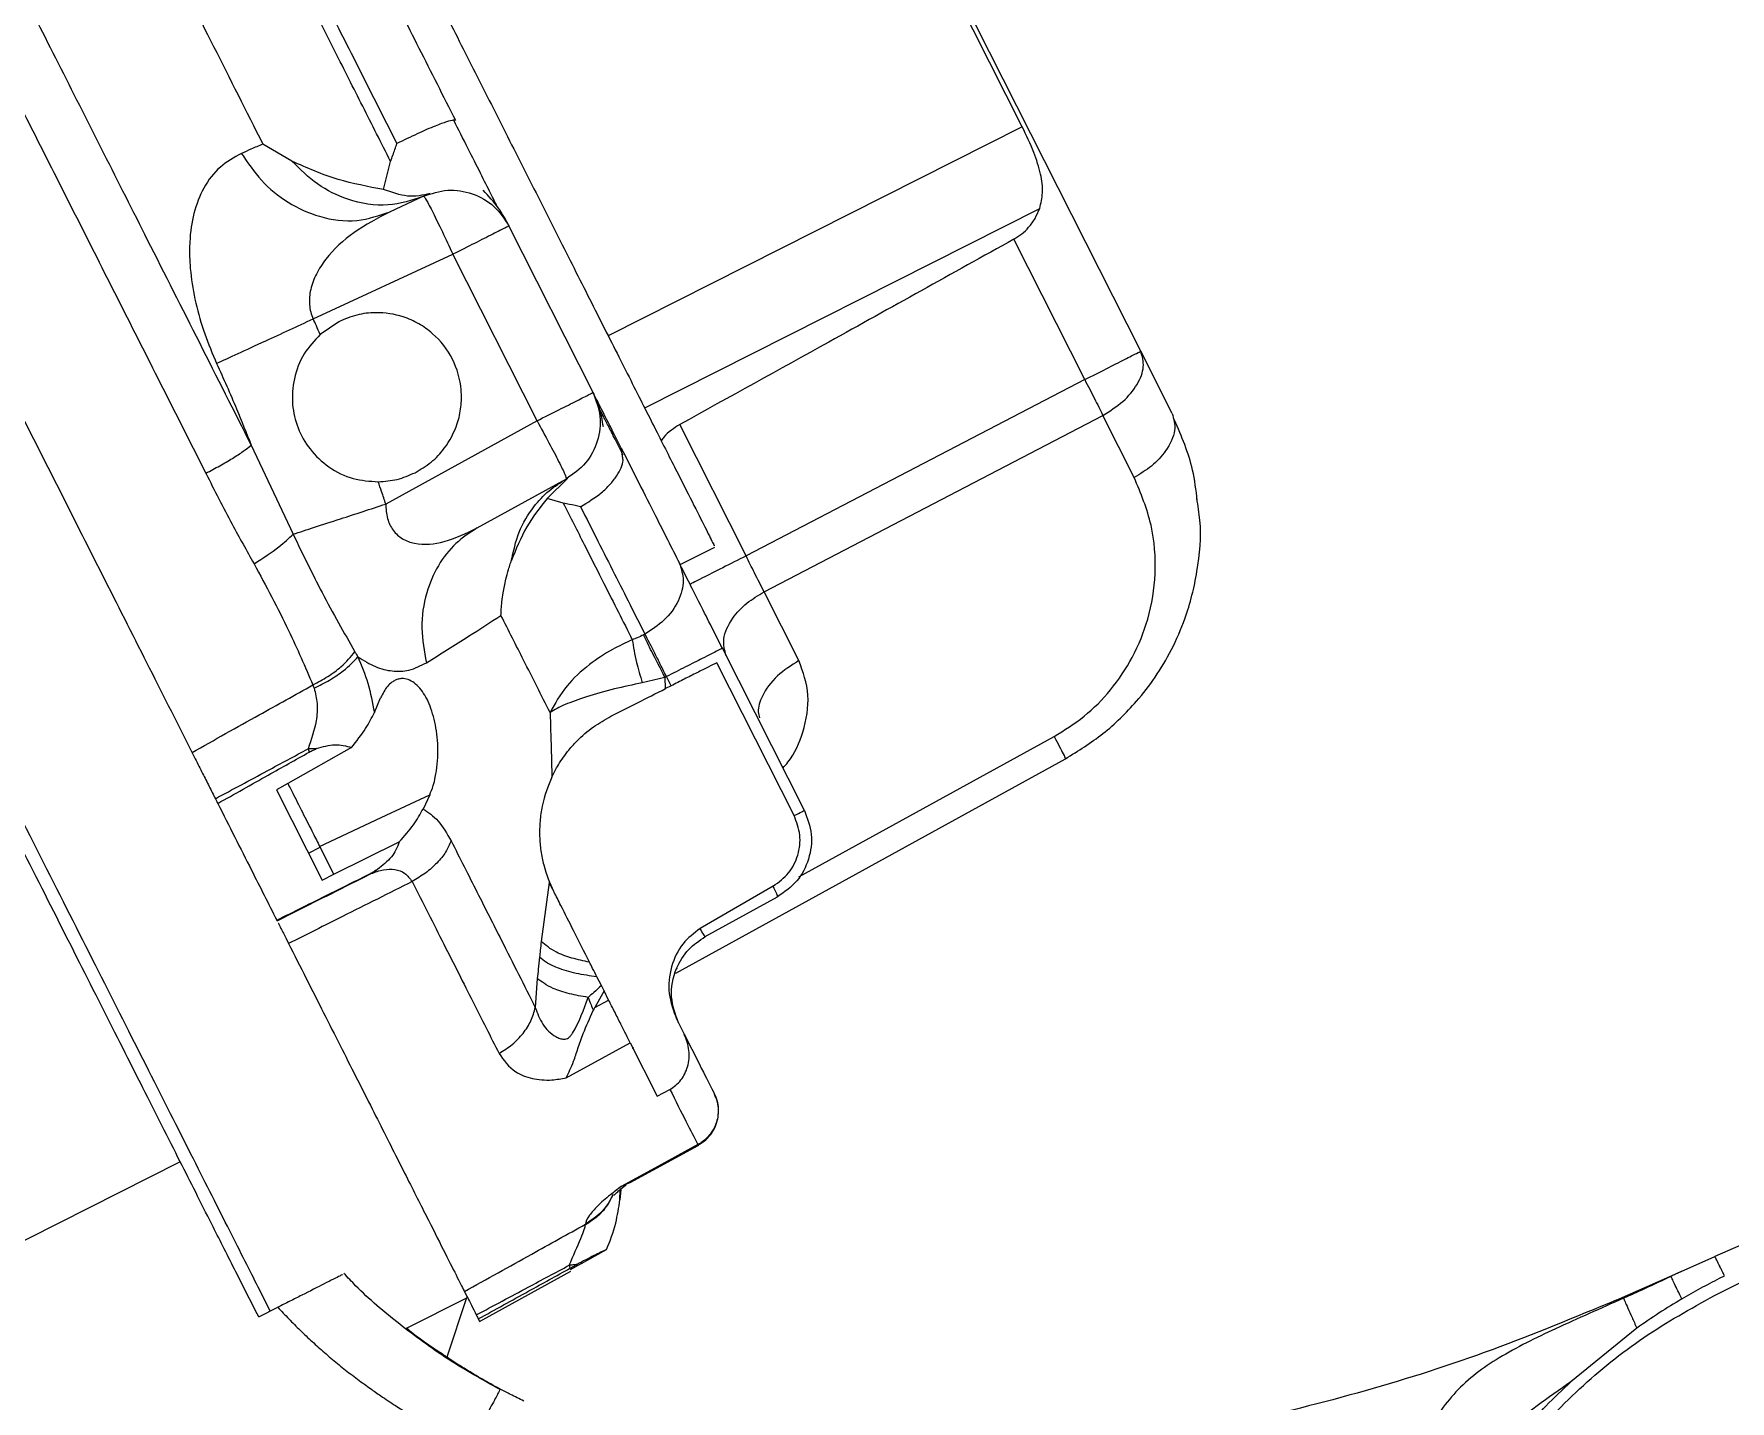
# Model space of a CAD drawing. Header units: millimetres. Extents: x 169 to 14583, y -399 to 10804.
# Drawn here: x 12460.8 to 12591.2, y 2908.4 to 3013.5 of the extents above; entities that cross this region are included whole.
import ezdxf

# ---------------------------------------------------------------- set-up
doc = ezdxf.new("R2010")
doc.units = ezdxf.units.MM
doc.header["$LTSCALE"] = 35

msp = doc.modelspace()

# ---------------------------------------------------------------- linework, layer by layer
at = {"color": 7, "linetype": 'Continuous', "lineweight": 18}
for p, q in [((12545.872, 2989.11), (12522.345, 3035.663)), ((12536.76, 3006.372), (12522.489, 3034.609)), ((12536.76, 3006.372), (12504.939, 2990.29)), ((12480.621, 3003.72), (12478.379, 3005.041)), ((12487.664, 3001.544), (12488.208, 3003.701)), ((12490.744, 3001.029), (12488.163, 2999.836)), ((12497.304, 2998.746), (12497.221, 2998.911)), ((12507.738, 2984.753), (12538.1, 3000.098)), ((12503.774, 2985.945), (12497.304, 2998.746)), ((12541.565, 2986.934), (12536.112, 2997.724)), ((12482.255, 2991.604), (12492.998, 2996.57)), ((12499.467, 2983.769), (12492.998, 2996.57)), ((12484.22, 2991.381), (12482.8, 2990.408)), ((12548.286, 2984.335), (12545.872, 2989.11)), ((12503.844, 2985.807), (12503.774, 2985.945)), ((12541.565, 2986.934), (12515.531, 2973.38)), ((12499.467, 2983.769), (12487.835, 2977.37)), ((12515.531, 2973.38), (12510.429, 2983.475)), ((12516.92, 2970.632), (12542.954, 2984.185)), ((12545.368, 2979.409), (12542.954, 2984.185)), ((12477.488, 2981.893), (12480.707, 2975.054)), ((12506.024, 2981.082), (12505.941, 2981.657)), ((12494.865, 2975.538), (12501.721, 2979.309)), ((12500.237, 2977.805), (12501.824, 2979.367)), ((12501.475, 2977.449), (12500.237, 2977.805)), ((12510.462, 2972.711), (12513.14, 2974.064)), ((12519.597, 2965.334), (12516.92, 2970.632)), ((12520.012, 2953.815), (12513.713, 2966.279)), ((12519.229, 2953.42), (12513.288, 2965.175)), ((12509.298, 2964.046), (12507.554, 2963.626)), ((12509.406, 2964.103), (12509.298, 2964.046)), ((12509.764, 2963.394), (12509.406, 2964.103)), ((12486.956, 2961.335), (12487.439, 2962.473)), ((12509.764, 2963.394), (12509.349, 2963.184)), ((12485.203, 2958.655), (12480.314, 2955.878)), ((12519.59, 2948.71), (12539.209, 2959.5)), ((12510.13, 2941.319), (12540.074, 2957.789)), ((12480.314, 2955.878), (12479.429, 2955.411)), ((12479.429, 2955.411), (12482.945, 2948.455)), ((12491.209, 2955.013), (12490.701, 2953.926)), ((12481.89, 2950.543), (12482.782, 2950.994)), ((12482.782, 2950.994), (12482.751, 2951.055)), ((12483.83, 2948.921), (12482.782, 2950.994)), ((12483.83, 2948.921), (12488.872, 2951.396)), ((12482.945, 2948.455), (12483.83, 2948.921)), ((12500.405, 2948.271), (12499.786, 2943.748)), ((12517.622, 2947.996), (12512.005, 2944.739)), ((12512.393, 2944.117), (12517.959, 2947.179)), ((12510.217, 2941.649), (12510.233, 2941.71)), ((12499.481, 2940.901), (12499.327, 2938.681)), ((12504.406, 2940.353), (12504.067, 2941.024)), ((12504.611, 2939.949), (12504.406, 2940.353)), ((12504.611, 2939.949), (12503.91, 2938.662)), ((12503.91, 2938.662), (12504.968, 2939.241)), ((12504.968, 2939.241), (12504.611, 2939.949)), ((12510.184, 2937.789), (12510.772, 2936.626)), ((12589.977, 2916.537), (12629.221, 2936.371)), ((12506.631, 2935.952), (12508.707, 2931.844)), ((12506.825, 2935.497), (12506.866, 2935.61)), ((12623.71, 2934.371), (12590.005, 2919.521)), ((12508.707, 2931.844), (12509.674, 2932.379)), ((12506.617, 2925.208), (12511.842, 2928.068)), ((12472.038, 2926.804), (12394.35, 2887.541)), ((12505.896, 2924.691), (12505.83, 2923.884)), ((12505.83, 2923.884), (12505.843, 2924.646)), ((12505.923, 2924.902), (12506.605, 2925.229)), ((12502.877, 2918.992), (12504.81, 2920.061)), ((12587.413, 2918.378), (12590.005, 2919.521)), ((12495.044, 2914.537), (12502.062, 2918.397)), ((12502.877, 2918.992), (12502, 2918.51)), ((12582.413, 2916.176), (12587.413, 2918.378)), ((12590.365, 2917.854), (12590.749, 2918.048)), ((12478.064, 2914.88), (12479.538, 2915.625)), ((12489.366, 2913.991), (12494.109, 2916.388)), ((12494.037, 2916.352), (12492.539, 2911.79)), ((12494.948, 2914.728), (12495.033, 2914.56)), ((12584.004, 2914.021), (12578.935, 2909.906)), ((12496.639, 2909.336), (12496.578, 2909.221))]:
    msp.add_line(p, q, dxfattribs=at)
at = {"color": 7, "linetype": 'Continuous', "lineweight": 18, "flags": 128}
for points in [[(12507.753, 2967.375), (12507.692, 2967.343), (12507.644, 2967.318)], [(12482.751, 2951.055), (12487.488, 2953.271), (12491.209, 2955.013)], [(12501.703, 2933.254), (12504.462, 2934.765), (12506.631, 2935.952)], [(12511.822, 2928.13), (12508.519, 2926.322), (12505.923, 2924.902)]]:
    msp.add_lwpolyline(points, dxfattribs=at)
at = {"color": 7, "linetype": 'Continuous', "lineweight": 18}
for points, knots in [([(12478.957, 2915.331), (12478.343, 2916.546), (12477.096, 2919.014), (12474.558, 2924.036), (12471.563, 2929.962), (12468.135, 2936.744), (12464.347, 2944.239), (12460.261, 2952.325), (12455.947, 2960.861), (12451.478, 2969.703), (12446.932, 2978.698), (12442.385, 2987.694), (12437.917, 2996.536), (12433.603, 3005.073), (12429.516, 3013.158), (12425.728, 3020.654), (12422.303, 3027.43), (12419.297, 3033.379), (12416.775, 3038.37), (12414.727, 3042.422), (12413.832, 3044.193), (12413.384, 3045.079)], [0, 0, 0, 0, 0.0510808, 0.1038303, 0.1564823, 0.209234, 0.2619835, 0.3146355, 0.3673872, 0.4201367, 0.4727887, 0.5255404, 0.5782899, 0.6309419, 0.6836936, 0.7364431, 0.7890951, 0.8418468, 0.8945962, 0.9472482, 1, 1, 1, 1]), ([(12472.038, 2926.804), (12471.101, 2928.659), (12469.226, 2932.368), (12466.019, 2938.714), (12462.575, 2945.529), (12458.907, 2952.786), (12455.096, 2960.327), (12451.191, 2968.053), (12447.245, 2975.861), (12443.284, 2983.7), (12439.33, 2991.522), (12435.437, 2999.226), (12431.656, 3006.707), (12428.066, 3013.811), (12424.709, 3020.453), (12421.641, 3026.524), (12418.866, 3032.016), (12417.323, 3035.068), (12416.552, 3036.594)], [0, 0, 0, 0, 0.06271977, 0.12543953, 0.1881593, 0.25087907, 0.31359884, 0.3751998, 0.43680076, 0.49840172, 0.56000269, 0.62285944, 0.6857162, 0.74857296, 0.81142972, 0.87428648, 0.93714324, 1, 1, 1, 1]), ([(12488.697, 3005.079), (12487.655, 3007.141), (12485.57, 3011.266), (12482.55, 3017.242), (12479.518, 3023.242), (12476.538, 3029.138), (12474.771, 3032.635), (12473.887, 3034.384)], [0, 0, 0, 0, 0.1866915, 0.373383, 0.5600745, 0.7800373, 1, 1, 1, 1]), ([(12482.524, 3034.643), (12482.517, 3034.656), (12482.5, 3034.691), (12482.933, 3033.835), (12483.766, 3032.186), (12485.003, 3029.739), (12486.564, 3026.65), (12488.43, 3022.958), (12490.546, 3018.771), (12492.865, 3014.182), (12495.312, 3009.339), (12497.823, 3004.372), (12500.332, 2999.406), (12502.777, 2994.569), (12505.093, 2989.987), (12507.204, 2985.808), (12509.066, 2982.124), (12510.622, 2979.045), (12511.854, 2976.608), (12512.682, 2974.97), (12513.11, 2974.123), (12513.091, 2974.161), (12513.084, 2974.175)], [0, 0, 0, 0, 0.0311145, 0.0830614, 0.1349813, 0.1873843, 0.2397785, 0.2917245, 0.3436545, 0.3960222, 0.4484058, 0.5003938, 0.5523475, 0.6047268, 0.6570371, 0.7089729, 0.7608747, 0.8132881, 0.8656338, 0.9175231, 0.9693725, 1, 1, 1, 1]), ([(12493.211, 3006.846), (12492.271, 3008.706), (12490.39, 3012.428), (12487.665, 3017.82), (12484.928, 3023.235), (12482.24, 3028.553), (12480.645, 3031.71), (12479.847, 3033.288)], [0, 0, 0, 0, 0.1866902, 0.3733846, 0.5600735, 0.780038, 1, 1, 1, 1]), ([(12464.707, 3032.094), (12465.669, 3030.191), (12467.592, 3026.387), (12470.964, 3019.737), (12474.569, 3012.615), (12477.109, 3007.566), (12478.379, 3005.041)], [0, 0, 0, 0, 0.2500386, 0.5000343, 0.7500123, 1, 1, 1, 1]), ([(12459.654, 3017.182), (12460.711, 3015.089), (12462.826, 3010.905), (12466.134, 3004.358), (12469.698, 2997.307), (12473.509, 2989.767), (12476.162, 2984.518), (12477.488, 2981.893)], [0, 0, 0, 0, 0.1866804, 0.3733607, 0.5600411, 0.7800206, 1, 1, 1, 1]), ([(12445.671, 3012.231), (12446.769, 3010.06), (12448.96, 3005.723), (12452.393, 2998.93), (12455.889, 2992.013), (12459.427, 2985.014), (12462.964, 2978.014), (12466.46, 2971.098), (12469.893, 2964.305), (12472.085, 2959.967), (12473.182, 2957.796)], [0, 0, 0, 0, 0.1251515, 0.249996, 0.3748423, 0.4999995, 0.6251495, 0.7499835, 0.8748255, 1, 1, 1, 1]), ([(12493.211, 3006.846), (12493.167, 3006.866), (12493.075, 3006.909), (12492.539, 3006.771), (12491.618, 3006.431), (12490.287, 3005.857), (12489.222, 3005.336), (12488.697, 3005.079)], [0, 0, 0, 0, 0.161658, 0.3416256, 0.5353703, 0.7707104, 1, 1, 1, 1]), ([(12496.401, 3000.233), (12496.249, 3000.539), (12495.946, 3001.154), (12495.145, 3002.75), (12494.166, 3004.689), (12493.425, 3006.15), (12493.054, 3006.88)], [0, 0, 0, 0, 0.24923873, 0.49929985, 0.74970308, 1, 1, 1, 1]), ([(12538.1, 3000.098), (12538.195, 3000.493), (12538.399, 3001.338), (12538.194, 3002.791), (12537.657, 3004.502), (12537.075, 3005.715), (12536.76, 3006.372)], [0, 0, 0, 0, 0.1989173, 0.4253605, 0.6889707, 1, 1, 1, 1]), ([(12476.744, 3004.323), (12476.177, 3004.01), (12475.036, 3003.38), (12473.812, 3001.793), (12473.035, 2999.825), (12472.755, 2997.94), (12472.742, 2996.367), (12472.847, 2994.828), (12473.177, 2992.869), (12473.854, 2990.479), (12474.512, 2988.936), (12474.833, 2988.182)], [0, 0, 0, 0, 0.1512098, 0.3045994, 0.4437313, 0.5708085, 0.63191, 0.6883588, 0.7967864, 0.9007301, 1, 1, 1, 1]), ([(12478.379, 3005.041), (12478.074, 3004.907), (12477.529, 3004.668), (12476.984, 3004.428), (12476.744, 3004.323)], [0, 0, 0, 0, 0.5599866, 1, 1, 1, 1]), ([(12476.744, 3004.323), (12477.228, 3003.608), (12478.227, 3002.133), (12480.315, 3000.449), (12482.834, 2999.309), (12485.605, 2998.965), (12487.329, 2999.552), (12488.163, 2999.836)], [0, 0, 0, 0, 0.17821189, 0.36805314, 0.56303357, 0.78881274, 1, 1, 1, 1]), ([(12488.208, 3003.701), (12488.265, 3003.864), (12488.427, 3004.324), (12488.591, 3004.783), (12488.697, 3005.079)], [0, 0, 0, 0, 0.35405114, 1, 1, 1, 1]), ([(12490.744, 3001.029), (12489.847, 3000.731), (12487.991, 3000.113), (12485.096, 3000.595), (12482.538, 3001.835), (12481.253, 3003.098), (12480.621, 3003.72)], [0, 0, 0, 0, 0.2672548, 0.5529084, 0.780114, 1, 1, 1, 1]), ([(12487.664, 3001.544), (12486.473, 3001.769), (12483.945, 3002.247), (12481.771, 3003.21), (12480.621, 3003.72)], [0, 0, 0, 0, 0.47091794, 1, 1, 1, 1]), ([(12491.253, 3001.232), (12490.689, 3001.107), (12489.602, 3000.866), (12488.293, 3001.324), (12487.664, 3001.544)], [0, 0, 0, 0, 0.5192884, 1, 1, 1, 1]), ([(12490.744, 3001.029), (12491.355, 3001.233), (12492.579, 3001.64), (12494.522, 3001.319), (12496.245, 3000.364), (12496.951, 2999.286), (12497.304, 2998.746)], [0, 0, 0, 0, 0.25, 0.5, 0.75, 1, 1, 1, 1]), ([(12497.266, 2998.822), (12497.037, 2999.254), (12496.59, 3000.1), (12495.741, 3001.038), (12495.326, 3001.496)], [0, 0, 0, 0, 0.5112836, 1, 1, 1, 1]), ([(12490.744, 3001.029), (12490.796, 3000.971), (12490.9, 3000.854), (12491.437, 2999.83), (12492.166, 2998.349), (12492.721, 2997.163), (12492.998, 2996.57)], [0, 0, 0, 0, 0.25, 0.5, 0.75, 1, 1, 1, 1]), ([(12488.163, 2999.836), (12487.209, 2999.338), (12485.375, 2998.38), (12483.514, 2996.671), (12482.482, 2995.112), (12482.021, 2993.931), (12481.925, 2992.906), (12482.045, 2992.13), (12482.186, 2991.778), (12482.255, 2991.604)], [0, 0, 0, 0, 0.2979779, 0.5731671, 0.6970707, 0.8088878, 0.9083983, 0.9547821, 1, 1, 1, 1]), ([(12536.112, 2997.724), (12536.321, 2997.855), (12536.746, 2998.119), (12537.301, 2998.668), (12537.785, 2999.329), (12537.993, 2999.836), (12538.1, 3000.098)], [0, 0, 0, 0, 0.22069562, 0.44762071, 0.71460754, 1, 1, 1, 1]), ([(12497.304, 2998.746), (12497.24, 2998.714), (12497.112, 2998.649), (12496.124, 2998.15), (12494.705, 2997.433), (12493.567, 2996.857), (12492.998, 2996.57)], [0, 0, 0, 0, 0.25, 0.5, 0.75, 1, 1, 1, 1]), ([(12536.112, 2997.724), (12531.371, 2995.087), (12522.816, 2990.327), (12514.249, 2985.588), (12510.429, 2983.475)], [0, 0, 0, 0, 0.5541545, 1, 1, 1, 1]), ([(12474.833, 2988.182), (12475.344, 2988.417), (12476.364, 2988.886), (12478.383, 2989.816), (12480.381, 2990.738), (12481.642, 2991.32), (12482.255, 2991.604)], [0, 0, 0, 0, 0.2884384, 0.5757632, 0.7937904, 1, 1, 1, 1]), ([(12482.8, 2990.408), (12482.699, 2990.632), (12482.519, 2991.031), (12482.336, 2991.429), (12482.255, 2991.604)], [0, 0, 0, 0, 0.5599915, 1, 1, 1, 1]), ([(12490.084, 2979.779), (12490.51, 2980.029), (12491.362, 2980.53), (12492.529, 2981.789), (12493.31, 2983.265), (12493.654, 2984.824), (12493.677, 2986.528), (12493.1, 2988.588), (12491.776, 2990.269), (12490.393, 2991.264), (12488.937, 2991.912), (12487.289, 2992.157), (12485.583, 2991.964), (12484.674, 2991.575), (12484.22, 2991.381)], [0, 0, 0, 0, 0.0725508, 0.1450827, 0.2501685, 0.3144879, 0.3787409, 0.5000594, 0.6215706, 0.6860398, 0.7498324, 0.8549218, 0.9274689, 1, 1, 1, 1]), ([(12482.8, 2990.408), (12482.355, 2989.929), (12481.43, 2988.933), (12480.718, 2987.041), (12480.574, 2985.074), (12481.012, 2983.185), (12481.973, 2981.491), (12483.425, 2980.133), (12485.248, 2979.226), (12486.608, 2979.128), (12487.262, 2979.081)], [0, 0, 0, 0, 0.122871, 0.2552506, 0.3818908, 0.4987181, 0.6159144, 0.7439511, 0.876986, 1, 1, 1, 1]), ([(12541.565, 2986.934), (12542.134, 2987.221), (12543.273, 2987.797), (12544.691, 2988.514), (12545.68, 2989.013), (12545.808, 2989.078), (12545.872, 2989.11)], [0, 0, 0, 0, 0.24999998, 0.5, 0.75000002, 1, 1, 1, 1]), ([(12542.954, 2984.185), (12543.497, 2984.525), (12544.583, 2985.203), (12545.678, 2986.56), (12546.214, 2987.956), (12545.986, 2988.726), (12545.872, 2989.11)], [0, 0, 0, 0, 0.25, 0.5, 0.75, 1, 1, 1, 1]), ([(12474.833, 2988.182), (12475.354, 2987.019), (12476.285, 2984.942), (12477.121, 2982.825), (12477.488, 2981.893)], [0, 0, 0, 0, 0.5597689, 1, 1, 1, 1]), ([(12499.467, 2983.769), (12500.036, 2984.056), (12501.175, 2984.631), (12502.593, 2985.348), (12503.582, 2985.848), (12503.71, 2985.913), (12503.774, 2985.945)], [0, 0, 0, 0, 0.25, 0.5, 0.75, 1, 1, 1, 1]), ([(12503.774, 2985.945), (12503.999, 2985.341), (12504.449, 2984.133), (12504.195, 2982.179), (12503.301, 2980.424), (12502.248, 2979.68), (12501.721, 2979.309)], [0, 0, 0, 0, 0.25, 0.5, 0.75, 1, 1, 1, 1]), ([(12504.559, 2983.308), (12504.477, 2983.803), (12504.314, 2984.801), (12503.96, 2985.551), (12503.782, 2985.929)], [0, 0, 0, 0, 0.4966843, 1, 1, 1, 1]), ([(12505.941, 2981.657), (12505.593, 2982.346), (12504.896, 2983.725), (12504.208, 2985.086), (12503.986, 2985.525), (12503.889, 2985.718)], [0, 0, 0, 0, 0.3588087, 0.7176568, 1, 1, 1, 1]), ([(12506.088, 2981.115), (12505.873, 2981.539), (12505.445, 2982.387), (12504.928, 2983.404), (12504.519, 2984.205), (12504.366, 2984.499), (12504.29, 2984.646)], [0, 0, 0, 0, 0.2504606, 0.5007365, 0.7506436, 1, 1, 1, 1]), ([(12499.467, 2983.769), (12499.78, 2983.194), (12500.407, 2982.044), (12501.167, 2980.578), (12501.673, 2979.539), (12501.705, 2979.386), (12501.721, 2979.309)], [0, 0, 0, 0, 0.25, 0.5, 0.75, 1, 1, 1, 1]), ([(12510.429, 2983.475), (12510.213, 2983.339), (12509.768, 2983.058), (12509.26, 2982.627), (12509.077, 2982.321), (12509.018, 2982.221)], [0, 0, 0, 0, 0.3901436, 0.8009758, 1, 1, 1, 1]), ([(12548.286, 2984.335), (12548.403, 2983.915), (12548.647, 2983.043), (12547.951, 2981.548), (12546.782, 2980.272), (12545.828, 2979.69), (12545.368, 2979.409)], [0, 0, 0, 0, 0.27069966, 0.56231611, 0.78929844, 1, 1, 1, 1]), ([(12550.215, 2977.645), (12550.121, 2978.435), (12549.863, 2980.612), (12549.006, 2982.57), (12548.46, 2983.817)], [0, 0, 0, 0, 0.3625888, 1, 1, 1, 1]), ([(12502.805, 2977.165), (12503.366, 2977.505), (12504.22, 2978.021), (12505.089, 2978.867), (12505.747, 2979.717), (12506.147, 2980.524), (12506.049, 2980.971), (12506.024, 2981.082)], [0, 0, 0, 0, 0.2983235, 0.453522, 0.6081312, 0.9022058, 1, 1, 1, 1]), ([(12505.941, 2981.657), (12506.843, 2979.873), (12508.454, 2976.685), (12509.809, 2974.003), (12510.406, 2972.823)], [0, 0, 0, 0, 0.55984102, 1, 1, 1, 1]), ([(12474.001, 2979.739), (12474.667, 2978.423), (12475.864, 2976.059), (12477.141, 2973.787), (12477.707, 2972.78)], [0, 0, 0, 0, 0.556688, 1, 1, 1, 1]), ([(12487.262, 2979.081), (12487.752, 2979.116), (12488.733, 2979.187), (12489.633, 2979.581), (12490.084, 2979.779)], [0, 0, 0, 0, 0.5000104, 1, 1, 1, 1]), ([(12497.477, 2972.982), (12497.645, 2973.741), (12497.982, 2975.261), (12499.064, 2977.063), (12500.327, 2978.431), (12501.262, 2979.02), (12501.721, 2979.309)], [0, 0, 0, 0, 0.2842077, 0.5693669, 0.7887947, 1, 1, 1, 1]), ([(12539.209, 2959.5), (12540, 2959.991), (12541.626, 2960.999), (12543.676, 2963.107), (12545.372, 2965.645), (12546.583, 2968.692), (12547.112, 2972.154), (12546.83, 2975.895), (12545.867, 2978.211), (12545.368, 2979.409)], [0, 0, 0, 0, 0.10673867, 0.21940044, 0.34131656, 0.47660026, 0.63538225, 0.81126447, 1, 1, 1, 1]), ([(12487.835, 2977.37), (12487.729, 2977.69), (12487.541, 2978.261), (12487.347, 2978.83), (12487.262, 2979.081)], [0, 0, 0, 0, 0.5599487, 1, 1, 1, 1]), ([(12480.707, 2975.054), (12481.228, 2975.222), (12482.277, 2975.559), (12484.174, 2976.175), (12486.055, 2976.788), (12487.247, 2977.178), (12487.835, 2977.37)], [0, 0, 0, 0, 0.2801304, 0.5644445, 0.7854705, 1, 1, 1, 1]), ([(12487.835, 2977.37), (12487.855, 2976.992), (12487.886, 2976.434), (12488.14, 2975.767), (12488.487, 2975.187), (12489.124, 2974.628), (12490.461, 2974.167), (12492.473, 2974.377), (12494.03, 2975.133), (12494.865, 2975.538)], [0, 0, 0, 0, 0.105447, 0.1556086, 0.2054544, 0.3086764, 0.423152, 0.6908274, 1, 1, 1, 1]), ([(12500.237, 2977.805), (12499.683, 2977.095), (12498.524, 2975.611), (12497.836, 2973.883), (12497.477, 2972.982)], [0, 0, 0, 0, 0.47847454, 1, 1, 1, 1]), ([(12502.805, 2977.165), (12502.524, 2977.224), (12502.081, 2977.316), (12501.638, 2977.414), (12501.475, 2977.449)], [0, 0, 0, 0, 0.6336392, 1, 1, 1, 1]), ([(12501.475, 2977.449), (12502.017, 2976.376), (12503.102, 2974.23), (12504.917, 2970.639), (12506.077, 2968.344), (12506.786, 2966.942)], [0, 0, 0, 0, 0.2800516, 0.5601032, 1, 1, 1, 1]), ([(12502.805, 2977.165), (12503.699, 2975.394), (12505.489, 2971.853), (12506.998, 2968.868), (12507.753, 2967.375)], [0, 0, 0, 0, 0.5, 1, 1, 1, 1]), ([(12540.074, 2957.789), (12541.067, 2958.4), (12542.572, 2959.325), (12544.332, 2960.896), (12545.695, 2962.328), (12547.043, 2964.083), (12548.304, 2966.211), (12549.484, 2968.927), (12550.303, 2972.275), (12550.588, 2975.423), (12550.271, 2977.249), (12550.174, 2977.809)], [0, 0, 0, 0, 0.1382621, 0.2094483, 0.2818475, 0.376605, 0.478503, 0.5873792, 0.7485992, 0.9229228, 1, 1, 1, 1]), ([(12494.865, 2975.538), (12494.296, 2975.166), (12493.131, 2974.403), (12491.796, 2972.672), (12490.849, 2970.47), (12490.458, 2967.881), (12490.793, 2966.055), (12490.955, 2965.166)], [0, 0, 0, 0, 0.1800887, 0.369252, 0.5623467, 0.7868525, 1, 1, 1, 1]), ([(12477.707, 2972.78), (12478.393, 2973.216), (12479.612, 2973.99), (12480.374, 2974.731), (12480.707, 2975.054)], [0, 0, 0, 0, 0.5634613, 1, 1, 1, 1]), ([(12480.707, 2975.054), (12481.45, 2973.526), (12483.027, 2970.282), (12484.618, 2967.492), (12485.46, 2966.016)], [0, 0, 0, 0, 0.4713262, 1, 1, 1, 1]), ([(12496.691, 2968.809), (12496.698, 2968.968), (12496.713, 2969.319), (12496.767, 2969.898), (12496.872, 2970.665), (12497.038, 2971.491), (12497.215, 2972.161), (12497.357, 2972.626), (12497.429, 2972.839), (12497.477, 2972.982)], [0, 0, 0, 0, 0.114433, 0.2524568, 0.4139387, 0.66281, 0.8441919, 0.8959391, 1, 1, 1, 1]), ([(12510.406, 2972.823), (12510.55, 2972.39), (12510.85, 2971.489), (12510.408, 2969.9), (12509.348, 2968.404), (12508.271, 2967.709), (12507.753, 2967.375)], [0, 0, 0, 0, 0.2405541, 0.5, 0.7594459, 1, 1, 1, 1]), ([(12513.713, 2966.279), (12513.404, 2966.891), (12512.785, 2968.115), (12511.9, 2969.866), (12511.079, 2971.492), (12510.63, 2972.379), (12510.406, 2972.823)], [0, 0, 0, 0, 0.2499257, 0.5000063, 0.7500839, 1, 1, 1, 1]), ([(12515.531, 2973.38), (12514.915, 2973.069), (12513.634, 2972.422), (12512.199, 2971.696), (12511.364, 2971.275), (12511.27, 2971.227), (12511.224, 2971.204)], [0, 0, 0, 0, 0.27069966, 0.56231612, 0.78929845, 1, 1, 1, 1]), ([(12516.92, 2970.632), (12516.676, 2971.102), (12516.241, 2971.942), (12515.748, 2972.94), (12515.531, 2973.38)], [0, 0, 0, 0, 0.5594548, 1, 1, 1, 1]), ([(12477.707, 2972.78), (12478.625, 2971.07), (12480.289, 2967.973), (12481.632, 2964.856), (12482.233, 2963.46)], [0, 0, 0, 0, 0.5521026, 1, 1, 1, 1]), ([(12514.002, 2965.707), (12513.885, 2966.126), (12513.641, 2966.998), (12514.337, 2968.493), (12515.506, 2969.769), (12516.46, 2970.351), (12516.92, 2970.632)], [0, 0, 0, 0, 0.2706997, 0.5623161, 0.7892984, 1, 1, 1, 1]), ([(12490.955, 2965.166), (12492.045, 2965.847), (12493.99, 2967.062), (12495.866, 2968.276), (12496.691, 2968.809)], [0, 0, 0, 0, 0.56066216, 1, 1, 1, 1]), ([(12500.464, 2961.342), (12499.8, 2962.656), (12498.615, 2965.002), (12497.278, 2967.646), (12496.691, 2968.809)], [0, 0, 0, 0, 0.5599535, 1, 1, 1, 1]), ([(12506.786, 2966.942), (12506.27, 2966.7), (12505.086, 2966.143), (12503.325, 2964.965), (12501.526, 2963.303), (12500.838, 2962.032), (12500.464, 2961.342)], [0, 0, 0, 0, 0.1725904, 0.3966674, 0.6723822, 1, 1, 1, 1]), ([(12507.644, 2967.318), (12507.486, 2967.238), (12507.204, 2967.096), (12506.913, 2966.989), (12506.786, 2966.942)], [0, 0, 0, 0, 0.5638992, 1, 1, 1, 1]), ([(12506.786, 2966.942), (12506.871, 2966.384), (12507.024, 2965.385), (12507.392, 2964.164), (12507.554, 2963.626)], [0, 0, 0, 0, 0.55852666, 1, 1, 1, 1]), ([(12509.298, 2964.046), (12508.939, 2964.738), (12508.298, 2965.972), (12507.844, 2966.907), (12507.644, 2967.318)], [0, 0, 0, 0, 0.56, 1, 1, 1, 1]), ([(12509.406, 2964.103), (12509.257, 2964.408), (12508.955, 2965.024), (12508.512, 2965.906), (12508.098, 2966.719), (12507.867, 2967.158), (12507.753, 2967.375)], [0, 0, 0, 0, 0.2473742, 0.5000299, 0.7526488, 1, 1, 1, 1]), ([(12513.713, 2966.279), (12513.632, 2966.239), (12513.472, 2966.157), (12512.326, 2965.579), (12510.91, 2964.863), (12509.907, 2964.356), (12509.406, 2964.103)], [0, 0, 0, 0, 0.2796357, 0.5592715, 0.7796357, 1, 1, 1, 1]), ([(12482.233, 2963.46), (12482.622, 2963.671), (12483.41, 2964.1), (12484.629, 2964.992), (12485.146, 2965.63), (12485.46, 2966.016)], [0, 0, 0, 0, 0.2770618, 0.5622636, 1, 1, 1, 1]), ([(12482.329, 2963.216), (12482.732, 2963.42), (12483.55, 2963.834), (12484.824, 2964.682), (12485.367, 2965.273), (12485.695, 2965.63)], [0, 0, 0, 0, 0.27692293, 0.56236956, 1, 1, 1, 1]), ([(12485.46, 2966.016), (12485.504, 2965.945), (12485.583, 2965.818), (12485.661, 2965.687), (12485.695, 2965.63)], [0, 0, 0, 0, 0.5616345, 1, 1, 1, 1]), ([(12485.695, 2965.63), (12486.145, 2965.347), (12487.044, 2964.782), (12488.361, 2964.484), (12489.691, 2964.528), (12490.518, 2964.945), (12490.955, 2965.166)], [0, 0, 0, 0, 0.2359097, 0.4711312, 0.7203047, 1, 1, 1, 1]), ([(12485.695, 2965.63), (12485.967, 2964.964), (12486.521, 2963.604), (12486.81, 2962.101), (12486.956, 2961.335)], [0, 0, 0, 0, 0.4903092, 1, 1, 1, 1]), ([(12513.288, 2965.175), (12513.074, 2965.067), (12512.641, 2964.848), (12511.768, 2964.407), (12510.801, 2963.918), (12510.108, 2963.568), (12509.764, 2963.394)], [0, 0, 0, 0, 0.2485295, 0.5005265, 0.7519473, 1, 1, 1, 1]), ([(12519.597, 2965.334), (12519.01, 2964.962), (12517.79, 2964.19), (12516.75, 2962.727), (12516.383, 2961.589), (12516.524, 2961.092), (12516.566, 2960.944)], [0, 0, 0, 0, 0.305549, 0.6347091, 0.8909145, 1, 1, 1, 1]), ([(12518.365, 2957.075), (12518.495, 2957.221), (12519.234, 2958.052), (12520.035, 2959.995), (12520.519, 2962.755), (12519.907, 2964.467), (12519.597, 2965.334)], [0, 0, 0, 0, 0.0591668, 0.334909, 0.6635207, 1, 1, 1, 1]), ([(12491.209, 2955.013), (12491.304, 2955.243), (12491.474, 2955.652), (12491.635, 2956.302), (12491.82, 2957.318), (12491.882, 2958.541), (12491.746, 2959.915), (12491.567, 2960.832), (12491.322, 2961.658), (12491.018, 2962.378), (12490.653, 2962.982), (12490.237, 2963.464), (12489.782, 2963.801), (12489.387, 2963.939), (12489.065, 2963.958), (12488.813, 2963.924), (12488.554, 2963.832), (12488.266, 2963.657), (12487.849, 2963.281), (12487.602, 2962.795), (12487.439, 2962.473)], [0, 0, 0, 0, 0.0641853, 0.1143719, 0.1504505, 0.2834088, 0.3419062, 0.3971224, 0.4495345, 0.499707, 0.5498706, 0.6022797, 0.6574989, 0.7160052, 0.7457611, 0.7779576, 0.8126124, 0.8497365, 0.900674, 1, 1, 1, 1]), ([(12509.349, 2963.184), (12509.339, 2963.345), (12509.323, 2963.632), (12509.306, 2963.92), (12509.298, 2964.046)], [0, 0, 0, 0, 0.559954, 1, 1, 1, 1]), ([(12472.939, 2958.277), (12474.662, 2959.24), (12477.759, 2960.97), (12480.858, 2962.695), (12482.233, 2963.46)], [0, 0, 0, 0, 0.5563052, 1, 1, 1, 1]), ([(12482.329, 2963.216), (12482.426, 2962.827), (12482.628, 2962.016), (12482.485, 2960.36), (12482.106, 2959.253), (12481.867, 2958.553)], [0, 0, 0, 0, 0.2533714, 0.5279287, 1, 1, 1, 1]), ([(12482.233, 2963.46), (12482.252, 2963.415), (12482.285, 2963.335), (12482.316, 2963.252), (12482.329, 2963.216)], [0, 0, 0, 0, 0.5574701, 1, 1, 1, 1]), ([(12507.554, 2963.626), (12506.828, 2963.475), (12505.27, 2963.15), (12503.236, 2962.572), (12501.512, 2961.945), (12500.814, 2961.543), (12500.464, 2961.342)], [0, 0, 0, 0, 0.2304878, 0.4940809, 0.7462433, 1, 1, 1, 1]), ([(12505.146, 2961.06), (12505.817, 2961.399), (12507.163, 2962.08), (12508.619, 2962.815), (12509.349, 2963.184)], [0, 0, 0, 0, 0.4983555, 1, 1, 1, 1]), ([(12485.203, 2958.655), (12485.59, 2959.145), (12486.303, 2960.048), (12486.752, 2960.932), (12486.956, 2961.335)], [0, 0, 0, 0, 0.5434523, 1, 1, 1, 1]), ([(12500.464, 2961.342), (12500.495, 2960.415), (12500.549, 2958.76), (12500.584, 2957.103), (12500.599, 2956.374)], [0, 0, 0, 0, 0.5595161, 1, 1, 1, 1]), ([(12500.599, 2956.374), (12500.733, 2956.643), (12501.058, 2957.293), (12501.707, 2958.245), (12502.623, 2959.285), (12503.696, 2960.238), (12504.685, 2960.799), (12505.146, 2961.06)], [0, 0, 0, 0, 0.1605503, 0.3877695, 0.5542397, 0.7920116, 1, 1, 1, 1]), ([(12474.738, 2954.717), (12476.068, 2955.434), (12478.444, 2956.713), (12480.821, 2957.991), (12481.867, 2958.553)], [0, 0, 0, 0, 0.5599974, 1, 1, 1, 1]), ([(12482.51, 2958.566), (12482.389, 2958.565), (12482.173, 2958.565), (12481.961, 2958.557), (12481.867, 2958.553)], [0, 0, 0, 0, 0.56, 1, 1, 1, 1]), ([(12481.867, 2958.553), (12481.881, 2958.506), (12481.905, 2958.421), (12481.931, 2958.336), (12481.943, 2958.298)], [0, 0, 0, 0, 0.5596342, 1, 1, 1, 1]), ([(12481.943, 2958.298), (12482.047, 2958.354), (12482.232, 2958.453), (12482.425, 2958.531), (12482.51, 2958.566)], [0, 0, 0, 0, 0.5644908, 1, 1, 1, 1]), ([(12482.51, 2958.566), (12482.984, 2958.713), (12483.901, 2958.997), (12484.779, 2958.766), (12485.203, 2958.655)], [0, 0, 0, 0, 0.5178683, 1, 1, 1, 1]), ([(12539.209, 2959.5), (12539.347, 2959.241), (12539.631, 2958.705), (12539.996, 2957.994), (12540.044, 2957.868), (12540.074, 2957.789)], [0, 0, 0, 0, 0.2629097, 0.5437663, 1, 1, 1, 1]), ([(12473.182, 2957.796), (12473.372, 2957.421), (12473.726, 2956.719), (12474.263, 2955.657), (12474.58, 2955.03), (12474.738, 2954.717)], [0, 0, 0, 0, 0.3644261, 0.6822449, 1, 1, 1, 1]), ([(12474.921, 2954.356), (12476.214, 2955.083), (12478.553, 2956.4), (12480.895, 2957.711), (12481.943, 2958.298)], [0, 0, 0, 0, 0.5526918, 1, 1, 1, 1]), ([(12480.314, 2955.878), (12480.456, 2955.598), (12480.839, 2954.84), (12481.532, 2953.468), (12482.264, 2952.02), (12482.588, 2951.378), (12482.751, 2951.056)], [0, 0, 0, 0, 0.1632958, 0.4421972, 0.7210525, 1, 1, 1, 1]), ([(12500.599, 2956.374), (12500.32, 2955.696), (12499.93, 2954.748), (12499.675, 2953.043), (12499.638, 2951.847), (12499.742, 2950.673), (12500.073, 2949.071), (12500.458, 2948.226), (12500.731, 2947.625)], [0, 0, 0, 0, 0.2935663, 0.4109756, 0.5170991, 0.6197196, 0.7297634, 1, 1, 1, 1]), ([(12474.738, 2954.717), (12474.772, 2954.65), (12474.832, 2954.531), (12474.894, 2954.409), (12474.921, 2954.356)], [0, 0, 0, 0, 0.55999584, 1, 1, 1, 1]), ([(12474.921, 2954.356), (12475.793, 2952.63), (12477.351, 2949.548), (12478.811, 2946.657), (12479.454, 2945.386)], [0, 0, 0, 0, 0.5599733, 1, 1, 1, 1]), ([(12488.872, 2951.396), (12489.261, 2951.837), (12490.008, 2952.683), (12490.477, 2953.524), (12490.701, 2953.926)], [0, 0, 0, 0, 0.5220372, 1, 1, 1, 1]), ([(12490.701, 2953.926), (12491.099, 2953.67), (12491.878, 2953.167), (12492.535, 2952.037), (12492.857, 2951.484)], [0, 0, 0, 0, 0.510182, 1, 1, 1, 1]), ([(12517.622, 2947.996), (12518.043, 2948.307), (12518.884, 2948.93), (12519.588, 2950.363), (12519.779, 2951.949), (12519.413, 2952.929), (12519.229, 2953.42)], [0, 0, 0, 0, 0.25002833, 0.49998608, 0.74979942, 1, 1, 1, 1]), ([(12520.012, 2953.815), (12520.237, 2953.211), (12520.687, 2952.003), (12520.433, 2950.049), (12519.539, 2948.294), (12518.486, 2947.551), (12517.959, 2947.179)], [0, 0, 0, 0, 0.25, 0.5, 0.75, 1, 1, 1, 1]), ([(12519.229, 2953.42), (12519.455, 2953.534), (12519.907, 2953.762), (12519.977, 2953.798), (12520.012, 2953.815)], [0, 0, 0, 0, 0.5, 1, 1, 1, 1]), ([(12488.872, 2951.396), (12488.796, 2951.188), (12488.651, 2950.789), (12488.148, 2950.022), (12487.586, 2949.584), (12487.201, 2949.283)], [0, 0, 0, 0, 0.2527553, 0.4866454, 1, 1, 1, 1]), ([(12492.857, 2951.484), (12493.528, 2950.155), (12494.871, 2947.498), (12497.088, 2943.111), (12498.478, 2940.361), (12499.327, 2938.681)], [0, 0, 0, 0, 0.2800448, 0.5600896, 1, 1, 1, 1]), ([(12479.454, 2945.386), (12480.787, 2946.047), (12483.19, 2947.239), (12485.59, 2948.436), (12486.658, 2948.968)], [0, 0, 0, 0, 0.5549113, 1, 1, 1, 1]), ([(12479.48, 2945.334), (12480.831, 2946.011), (12483.242, 2947.221), (12485.652, 2948.433), (12486.712, 2948.966)], [0, 0, 0, 0, 0.56, 1, 1, 1, 1]), ([(12489.862, 2948.356), (12488.078, 2947.458), (12484.913, 2945.865), (12481.746, 2944.277), (12480.364, 2943.584)], [0, 0, 0, 0, 0.5636921, 1, 1, 1, 1]), ([(12487.201, 2949.283), (12487.103, 2949.22), (12486.927, 2949.107), (12486.741, 2949.011), (12486.658, 2948.968)], [0, 0, 0, 0, 0.5554277, 1, 1, 1, 1]), ([(12486.658, 2948.968), (12486.668, 2948.967), (12486.687, 2948.965), (12486.704, 2948.965), (12486.712, 2948.966)], [0, 0, 0, 0, 0.5603589, 1, 1, 1, 1]), ([(12486.712, 2948.966), (12487.027, 2949.078), (12487.638, 2949.297), (12488.523, 2949.32), (12489.322, 2949.075), (12489.686, 2948.59), (12489.862, 2948.356)], [0, 0, 0, 0, 0.2755607, 0.5352601, 0.7757341, 1, 1, 1, 1]), ([(12486.712, 2948.966), (12486.806, 2949.02), (12486.974, 2949.117), (12487.131, 2949.233), (12487.201, 2949.283)], [0, 0, 0, 0, 0.56, 1, 1, 1, 1]), ([(12503.497, 2942.153), (12503.09, 2942.958), (12502.361, 2944.401), (12501.429, 2946.245), (12500.774, 2947.541), (12500.522, 2948.039), (12500.405, 2948.271)], [0, 0, 0, 0, 0.3794814, 0.6798429, 0.8503846, 1, 1, 1, 1]), ([(12479.454, 2945.386), (12479.46, 2945.374), (12479.47, 2945.354), (12479.477, 2945.34), (12479.48, 2945.334)], [0, 0, 0, 0, 0.5599958, 1, 1, 1, 1]), ([(12479.571, 2945.154), (12479.574, 2945.148), (12479.609, 2945.079), (12479.788, 2944.726), (12480.03, 2944.246), (12480.168, 2943.974)], [0, 0, 0, 0, 0.0372596, 0.4543951, 1, 1, 1, 1]), ([(12512.005, 2944.739), (12511.531, 2944.38), (12510.526, 2943.619), (12509.696, 2941.801), (12509.459, 2939.731), (12509.944, 2938.433), (12510.184, 2937.789)], [0, 0, 0, 0, 0.2247584, 0.4762661, 0.7403854, 1, 1, 1, 1]), ([(12510.34, 2937.481), (12510.102, 2938.138), (12509.609, 2939.504), (12510.018, 2941.565), (12511.016, 2943.181), (12511.945, 2943.813), (12512.393, 2944.117)], [0, 0, 0, 0, 0.2706996, 0.5623161, 0.7892984, 1, 1, 1, 1]), ([(12512.393, 2944.117), (12512.36, 2944.145), (12512.302, 2944.196), (12512.096, 2944.573), (12512.005, 2944.739)], [0, 0, 0, 0, 0.5598203, 1, 1, 1, 1]), ([(12480.168, 2943.974), (12481.093, 2942.142), (12482.943, 2938.483), (12485.414, 2933.593), (12487.633, 2929.203), (12489.556, 2925.396), (12491.17, 2922.203), (12492.447, 2919.676), (12493.409, 2917.774), (12493.751, 2917.096), (12493.923, 2916.756)], [0, 0, 0, 0, 0.1251515, 0.249996, 0.3748423, 0.4999995, 0.6251495, 0.7499835, 0.8748255, 1, 1, 1, 1]), ([(12499.786, 2943.748), (12499.759, 2943.524), (12499.712, 2943.123), (12499.67, 2942.717), (12499.651, 2942.539)], [0, 0, 0, 0, 0.5601693, 1, 1, 1, 1]), ([(12503.497, 2942.153), (12503.036, 2942.251), (12502.099, 2942.449), (12500.667, 2942.986), (12500.118, 2943.461), (12499.786, 2943.748)], [0, 0, 0, 0, 0.2763211, 0.5624831, 1, 1, 1, 1]), ([(12499.651, 2942.539), (12499.619, 2942.233), (12499.563, 2941.687), (12499.506, 2941.141), (12499.481, 2940.901)], [0, 0, 0, 0, 0.559991, 1, 1, 1, 1]), ([(12504.067, 2941.024), (12503.523, 2941.102), (12502.413, 2941.26), (12501.084, 2941.667), (12500.136, 2942.108), (12499.81, 2942.397), (12499.651, 2942.539)], [0, 0, 0, 0, 0.2770008, 0.5645383, 0.7877051, 1, 1, 1, 1]), ([(12504.067, 2941.024), (12503.957, 2941.242), (12503.768, 2941.617), (12503.577, 2941.995), (12503.497, 2942.153)], [0, 0, 0, 0, 0.5816822, 1, 1, 1, 1]), ([(12503.382, 2939.446), (12502.898, 2939.532), (12501.913, 2939.706), (12500.401, 2940.197), (12499.827, 2940.636), (12499.481, 2940.901)], [0, 0, 0, 0, 0.2773908, 0.5643309, 1, 1, 1, 1]), ([(12504.406, 2940.353), (12504.217, 2940.176), (12503.88, 2939.86), (12503.534, 2939.572), (12503.382, 2939.446)], [0, 0, 0, 0, 0.5637121, 1, 1, 1, 1]), ([(12499.327, 2938.681), (12499.492, 2938.232), (12499.818, 2937.344), (12500.576, 2936.589), (12501.2, 2936.283), (12501.477, 2936.22), (12501.709, 2936.248), (12501.885, 2936.332), (12502.052, 2936.491), (12502.693, 2937.48), (12503.052, 2938.505), (12503.382, 2939.446)], [0, 0, 0, 0, 0.2173971, 0.4299068, 0.4804809, 0.528278, 0.5513778, 0.5752727, 0.6024991, 0.6351555, 1, 1, 1, 1]), ([(12503.382, 2939.446), (12503.461, 2939.259), (12503.602, 2938.925), (12503.729, 2938.58), (12503.785, 2938.428)], [0, 0, 0, 0, 0.56, 1, 1, 1, 1]), ([(12506.631, 2935.952), (12506.53, 2936.152), (12506.334, 2936.54), (12505.904, 2937.391), (12505.428, 2938.331), (12505.122, 2938.938), (12504.968, 2939.241)], [0, 0, 0, 0, 0.2577848, 0.4992745, 0.7496863, 1, 1, 1, 1]), ([(12501.703, 2933.254), (12501.9, 2933.66), (12502.228, 2934.337), (12502.61, 2935.553), (12503.074, 2936.894), (12503.515, 2937.844), (12503.785, 2938.428)], [0, 0, 0, 0, 0.2803391, 0.4664097, 0.6724091, 1, 1, 1, 1]), ([(12503.785, 2938.428), (12503.808, 2938.472), (12503.848, 2938.551), (12503.891, 2938.628), (12503.91, 2938.662)], [0, 0, 0, 0, 0.5610088, 1, 1, 1, 1]), ([(12509.674, 2932.379), (12509.835, 2932.48), (12510.152, 2932.678), (12510.675, 2933.23), (12511.111, 2934.133), (12511.238, 2935.404), (12510.929, 2936.213), (12510.772, 2936.626)], [0, 0, 0, 0, 0.1174336, 0.2315696, 0.4680311, 0.7281499, 1, 1, 1, 1]), ([(12510.772, 2936.626), (12511.304, 2935.574), (12512.254, 2933.694), (12512.831, 2932.551), (12513.086, 2932.048)], [0, 0, 0, 0, 0.5598239, 1, 1, 1, 1]), ([(12496.539, 2935.143), (12496.909, 2934.616), (12497.52, 2933.746), (12499.031, 2933.165), (12500.385, 2933.037), (12501.333, 2933.193), (12501.703, 2933.254)], [0, 0, 0, 0, 0.3747429, 0.6190103, 0.851362, 1, 1, 1, 1]), ([(12513.086, 2932.048), (12513.166, 2931.861), (12513.321, 2931.502), (12513.431, 2930.754), (12513.315, 2929.816), (12512.807, 2928.896), (12512.251, 2928.392), (12511.932, 2928.192), (12511.849, 2928.145), (12511.829, 2928.134), (12511.824, 2928.131), (12511.822, 2928.13), (12511.822, 2928.13), (12511.822, 2928.13), (12511.822, 2928.13), (12511.822, 2928.13)], [0, 0, 0, 0, 0.1357324, 0.2619374, 0.500227, 0.7496881, 0.9372264, 0.9842836, 0.9960606, 0.99901, 0.9997499, 0.9999362, 0.9999834, 0.9999955, 1, 1, 1, 1]), ([(12511.826, 2928.094), (12511.99, 2928.185), (12512.355, 2928.391), (12512.808, 2928.867), (12513.166, 2929.455), (12513.374, 2930.101), (12513.428, 2930.761), (12513.351, 2931.414), (12513.184, 2931.816), (12513.101, 2932.018)], [0, 0, 0, 0, 0.1224763, 0.2731781, 0.4229051, 0.5701667, 0.7142494, 0.8567042, 1, 1, 1, 1]), ([(12511.827, 2928.092), (12511.83, 2928.086), (12511.883, 2927.999), (12511.851, 2928.066), (12511.822, 2928.13)], [0, 0, 0, 0, 0.0607443, 1, 1, 1, 1]), ([(12478.064, 2914.88), (12477.436, 2916.123), (12476.18, 2918.608), (12474.099, 2922.726), (12472.82, 2925.257), (12472.038, 2926.804)], [0, 0, 0, 0, 0.2801017, 0.5602034, 1, 1, 1, 1]), ([(12505.923, 2924.902), (12505.642, 2924.692), (12504.925, 2924.156), (12504.076, 2923.386), (12503.288, 2922.512), (12503.223, 2922.202), (12503.182, 2922.008)], [0, 0, 0, 0, 0.1490193, 0.3799498, 0.6134909, 1, 1, 1, 1]), ([(12505.367, 2924.257), (12505.364, 2924.249), (12505.351, 2924.217), (12505.402, 2924.27), (12505.66, 2924.489), (12505.877, 2924.716), (12506.299, 2925.032), (12506.31, 2925.04)], [0, 0, 0, 0, 0.054263, 0.2145978, 0.3609256, 0.9833574, 1, 1, 1, 1]), ([(12503.181, 2921.984), (12503.52, 2922.203), (12504.209, 2922.648), (12504.928, 2923.459), (12505.196, 2924.056), (12505.295, 2924.276)], [0, 0, 0, 0, 0.3801016, 0.7720378, 1, 1, 1, 1]), ([(12505.284, 2924.283), (12505.133, 2923.972), (12504.671, 2923.022), (12503.781, 2922.416), (12503.182, 2922.008)], [0, 0, 0, 0, 0.3276009, 1, 1, 1, 1]), ([(12504.81, 2920.061), (12505.071, 2920.734), (12505.55, 2921.972), (12505.742, 2923.285), (12505.83, 2923.884)], [0, 0, 0, 0, 0.5433528, 1, 1, 1, 1]), ([(12493.876, 2916.848), (12495.602, 2917.805), (12498.704, 2919.525), (12501.806, 2921.245), (12503.182, 2922.008)], [0, 0, 0, 0, 0.5563052, 1, 1, 1, 1]), ([(12501.93, 2918.855), (12502.253, 2919.581), (12502.722, 2920.636), (12503.124, 2921.662), (12503.163, 2921.88), (12503.181, 2921.984)], [0, 0, 0, 0, 0.53323793, 0.77483287, 1, 1, 1, 1]), ([(12503.182, 2922.008), (12503.182, 2922.004), (12503.181, 2921.996), (12503.181, 2921.988), (12503.181, 2921.984)], [0, 0, 0, 0, 0.5593313, 1, 1, 1, 1]), ([(12504.81, 2920.061), (12504.667, 2919.995), (12504.383, 2919.865), (12503.644, 2919.505), (12502.988, 2919.159), (12502.544, 2918.924)], [0, 0, 0, 0, 0.24725607, 0.48937636, 1, 1, 1, 1]), ([(12590.402, 2918.735), (12590.308, 2918.923), (12590.138, 2919.258), (12590.046, 2919.44), (12590.005, 2919.521)], [0, 0, 0, 0, 0.5593269, 1, 1, 1, 1]), ([(12484.497, 2918.132), (12484.447, 2918.106), (12484.289, 2918.026), (12483.182, 2917.467), (12481.749, 2916.743), (12480.477, 2916.1), (12479.848, 2915.782), (12479.538, 2915.625)], [0, 0, 0, 0, 0.1415136, 0.4435664, 0.7365322, 0.8701051, 1, 1, 1, 1]), ([(12496.619, 2909.298), (12495.265, 2910.056), (12492.56, 2911.571), (12488.865, 2914.293), (12486.194, 2916.54), (12484.915, 2917.913), (12484.619, 2918.23)], [0, 0, 0, 0, 0.30291845, 0.60558365, 0.90872175, 1, 1, 1, 1]), ([(12494.792, 2915.037), (12496.124, 2915.75), (12498.503, 2917.023), (12500.883, 2918.295), (12501.93, 2918.855)], [0, 0, 0, 0, 0.5599974, 1, 1, 1, 1]), ([(12494.948, 2914.728), (12496.246, 2915.446), (12498.594, 2916.745), (12500.943, 2918.043), (12501.994, 2918.624)], [0, 0, 0, 0, 0.5526829, 1, 1, 1, 1]), ([(12502.544, 2918.924), (12502.431, 2918.908), (12502.229, 2918.88), (12502.021, 2918.863), (12501.93, 2918.855)], [0, 0, 0, 0, 0.56, 1, 1, 1, 1]), ([(12501.93, 2918.855), (12501.942, 2918.812), (12501.963, 2918.734), (12501.984, 2918.658), (12501.994, 2918.624)], [0, 0, 0, 0, 0.5596332, 1, 1, 1, 1]), ([(12501.994, 2918.624), (12502.097, 2918.681), (12502.281, 2918.782), (12502.464, 2918.881), (12502.544, 2918.924)], [0, 0, 0, 0, 0.564483, 1, 1, 1, 1]), ([(12587.413, 2918.378), (12587.267, 2918.307), (12587.007, 2918.181), (12586.747, 2918.055), (12586.633, 2917.999)], [0, 0, 0, 0, 0.5597373, 1, 1, 1, 1]), ([(12590.449, 2918.644), (12590.44, 2918.661), (12590.425, 2918.691), (12590.409, 2918.722), (12590.402, 2918.735)], [0, 0, 0, 0, 0.5599287, 1, 1, 1, 1]), ([(12590.749, 2918.048), (12590.69, 2918.167), (12590.582, 2918.379), (12590.489, 2918.563), (12590.449, 2918.644)], [0, 0, 0, 0, 0.5599659, 1, 1, 1, 1]), ([(12493.923, 2916.756), (12493.983, 2916.637), (12494.095, 2916.415), (12494.402, 2915.808), (12494.662, 2915.294), (12494.792, 2915.037)], [0, 0, 0, 0, 0.3644261, 0.6822449, 1, 1, 1, 1]), ([(12586.633, 2917.999), (12585.954, 2917.679), (12584.743, 2917.105), (12583.52, 2916.557), (12582.982, 2916.315)], [0, 0, 0, 0, 0.5599991, 1, 1, 1, 1]), ([(12587.461, 2916.265), (12587.356, 2916.485), (12587.146, 2916.925), (12586.895, 2917.449), (12586.709, 2917.84), (12586.658, 2917.946), (12586.633, 2917.999)], [0, 0, 0, 0, 0.2500004, 0.5000007, 0.7500004, 1, 1, 1, 1]), ([(12587.476, 2916.272), (12587.95, 2916.548), (12588.9, 2917.1), (12589.876, 2917.602), (12590.365, 2917.853)], [0, 0, 0, 0, 0.5000055, 1, 1, 1, 1]), ([(12479.538, 2915.625), (12479.816, 2915.328), (12480.372, 2914.732), (12481.254, 2913.852), (12482.17, 2912.986), (12483.123, 2912.136), (12484.11, 2911.305), (12485.131, 2910.494), (12485.986, 2909.857), (12486.759, 2909.3), (12487.552, 2908.745), (12488.689, 2907.99), (12490.398, 2906.935), (12492.298, 2905.877), (12493.726, 2905.193), (12494.282, 2904.926)], [0, 0, 0, 0, 0.0704336, 0.1410008, 0.2117062, 0.2825532, 0.353545, 0.4246839, 0.4959715, 0.5270544, 0.5791872, 0.6524726, 0.7470541, 0.9014483, 1, 1, 1, 1]), ([(12565.348, 2883.026), (12565.754, 2885), (12566.565, 2888.948), (12568.752, 2894.604), (12571.607, 2899.938), (12575.204, 2904.93), (12579.508, 2909.453), (12584.442, 2913.458), (12588.132, 2915.511), (12589.977, 2916.537)], [0, 0, 0, 0, 0.1400043, 0.2800086, 0.420013, 0.5600173, 0.7066782, 0.8533391, 1, 1, 1, 1]), ([(12582.982, 2916.315), (12581.221, 2915.539), (12577.875, 2914.064), (12573.374, 2911.874), (12569.959, 2909.335), (12568.426, 2906.958), (12567.673, 2905.79)], [0, 0, 0, 0, 0.2818257, 0.5353619, 0.7717349, 1, 1, 1, 1]), ([(12587.462, 2916.264), (12586.879, 2915.911), (12585.703, 2915.199), (12584.573, 2914.416), (12584.004, 2914.021)], [0, 0, 0, 0, 0.49587098, 1, 1, 1, 1]), ([(12494.792, 2915.037), (12494.821, 2914.979), (12494.874, 2914.874), (12494.925, 2914.773), (12494.948, 2914.728)], [0, 0, 0, 0, 0.5599958, 1, 1, 1, 1]), ([(12489.441, 2914.029), (12489.514, 2913.968), (12490.361, 2913.27), (12491.353, 2912.606), (12492.258, 2911.971), (12492.196, 2912.014), (12492.171, 2912.033)], [0, 0, 0, 0, 0.0345016, 0.3998289, 0.7483545, 1, 1, 1, 1]), ([(12496.637, 2909.333), (12496.625, 2909.34), (12496.113, 2909.613), (12495.241, 2910.105), (12493.984, 2910.853), (12492.907, 2911.533), (12492.271, 2911.971), (12492.028, 2912.138)], [0, 0, 0, 0, 0.006298, 0.2683872, 0.5415631, 0.8247187, 1, 1, 1, 1]), ([(12496.578, 2909.221), (12496.551, 2909.172), (12496.485, 2909.047), (12495.983, 2908.109), (12495.21, 2906.662), (12494.592, 2905.505), (12494.282, 2904.926)], [0, 0, 0, 0, 0.1799599, 0.4533066, 0.7266533, 1, 1, 1, 1]), ([(12498.448, 2908.416), (12498.108, 2908.583), (12497.5, 2908.881), (12496.902, 2909.197), (12496.639, 2909.336)], [0, 0, 0, 0, 0.559998, 1, 1, 1, 1]), ([(12578.935, 2909.906), (12577.189, 2908.679), (12575.37, 2907.401), (12573.185, 2905.452), (12572.021, 2904.321), (12571.045, 2903.125), (12570.544, 2902.51)], [0, 0, 0, 0, 0.5634921, 0.5867454, 0.7875853, 1, 1, 1, 1]), ([(12571.765, 2901.628), (12572.86, 2903.123), (12573.957, 2904.62), (12575.183, 2906.033), (12575.227, 2906.084), (12575.384, 2906.264), (12575.974, 2906.932), (12577.157, 2908.207), (12578.288, 2909.288), (12578.935, 2909.906)], [0, 0, 0, 0, 0.5061873, 0.5068743, 0.5116877, 0.5245267, 0.5722086, 0.7553673, 1, 1, 1, 1])]:
    msp.add_open_spline(points, degree=3, knots=knots, dxfattribs=at)
for points in [[(12488.208, 3003.701), (12487.49, 3005.122), (12486.055, 3007.962), (12483.939, 3012.148), (12481.874, 3016.234), (12479.88, 3020.18), (12477.972, 3023.954), (12476.172, 3027.516), (12474.481, 3030.862), (12473.47, 3032.862), (12472.965, 3033.862)], [(12455.596, 3016.157), (12456.569, 3014.232), (12458.515, 3010.381), (12461.549, 3004.377), (12464.636, 2998.27), (12467.759, 2992.091), (12470.894, 2985.888), (12472.965, 2981.788), (12474.001, 2979.739)], [(12541.565, 2986.934), (12541.821, 2986.438), (12542.333, 2985.447), (12542.747, 2984.606), (12542.954, 2984.185)], [(12474.001, 2979.739), (12474.364, 2979.929), (12475.088, 2980.309), (12476.068, 2980.888), (12476.913, 2981.437), (12477.296, 2981.741), (12477.488, 2981.893)], [(12492.857, 2951.484), (12492.734, 2951.195), (12492.489, 2950.617), (12491.796, 2949.766), (12490.921, 2948.98), (12490.215, 2948.564), (12489.862, 2948.356)], [(12489.862, 2948.356), (12490.684, 2946.729), (12492.329, 2943.475), (12494.567, 2939.046), (12495.882, 2936.444), (12496.539, 2935.143)], [(12517.959, 2947.179), (12517.956, 2947.222), (12517.949, 2947.307), (12517.731, 2947.766), (12517.622, 2947.996)], [(12496.539, 2935.143), (12496.889, 2935.359), (12497.588, 2935.79), (12498.418, 2936.664), (12499.046, 2937.641), (12499.233, 2938.335), (12499.327, 2938.681)], [(12509.674, 2932.379), (12510.113, 2931.511), (12510.991, 2929.773), (12511.545, 2928.678), (12511.822, 2928.13)], [(12582.413, 2916.176), (12579.254, 2914.857), (12572.935, 2912.221), (12563.143, 2909.102), (12553.177, 2906.608), (12543.06, 2904.829), (12532.846, 2903.691), (12526.001, 2903.526), (12522.579, 2903.444)], [(12582.982, 2916.315), (12583.013, 2916.247), (12583.073, 2916.111), (12583.31, 2915.58), (12583.625, 2914.872), (12583.877, 2914.305), (12584.004, 2914.021)]]:
    msp.add_open_spline(points, degree=3, dxfattribs=at)

doc.saveas('drawing.dxf')
